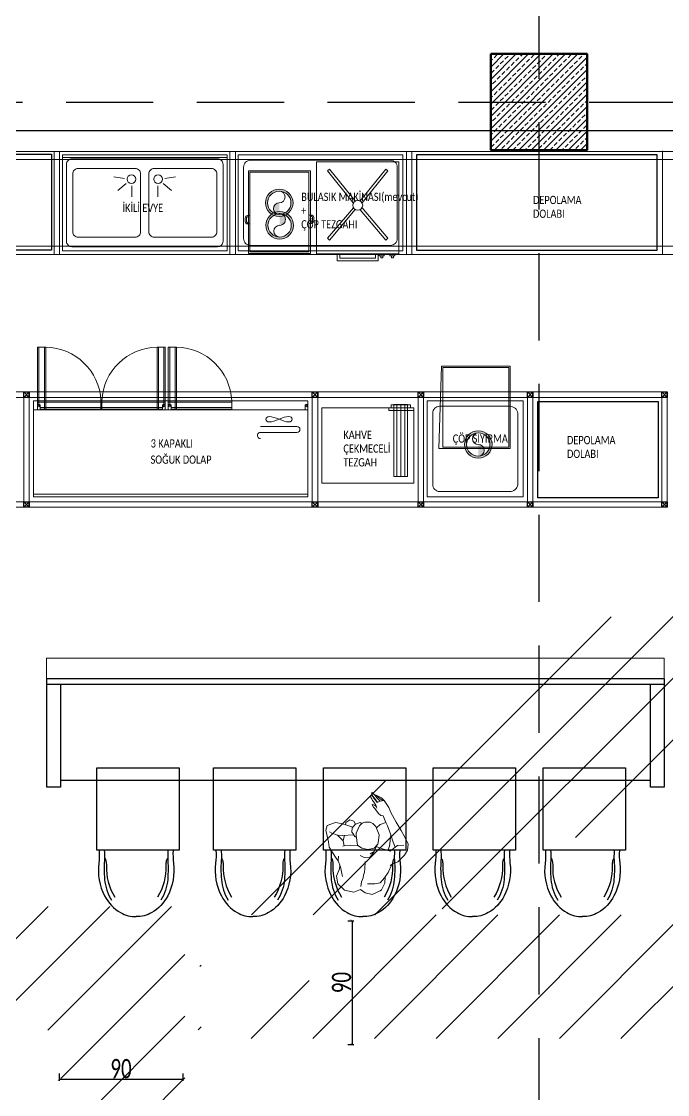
# Model space of a CAD drawing. Header units: millimetres. Extents: x -24 to 530668, y -246875 to -2983.
# Drawn here: x 260178 to 260649, y -122613 to -121832 of the extents above; entities that cross this region are included whole.
import ezdxf

# ---------------------------------------------------------------- set-up
doc = ezdxf.new("R2010")
doc.units = ezdxf.units.MM
doc.header["$PDMODE"] = 2
doc.linetypes.add('DASHED2', pattern=[9.525, 6.35, -3.175])
doc.layers.get('0').update_dxf_attribs({"lineweight": 20})
for name, color, linetype in [('0-HSL-HTC', 253, 'Continuous'), ('a_grid_label_1_1', 9, 'Continuous'), ('a_outline_02', 1, 'Continuous'), ('a_structure_steel structure_elevation2', 9, 'Continuous'), ('Kıtc-014 Elk Tes İşaretler', 1, 'Continuous'), ('yazı', 11, 'Continuous')]:
    doc.layers.add(name, color=color, linetype=linetype)
for name, color, linetype, lineweight in [('A-RCON-1', 8, 'Continuous', 5), ('ahşap kesit', 30, 'Continuous', 30), ('alçıpan', 12, 'Continuous', 20), ('demir-1', 103, 'Continuous', 20), ('KP', 167, 'Continuous', 30), ('makineekipman', 156, 'Continuous', 20), ('mutfak ekipmanları', 167, 'Continuous', 25), ('t_mob kesit', 32, 'Continuous', 25), ('tefrişoturum', 59, 'Continuous', 25), ('tezgahekipman', 146, 'Continuous', 20), ('X_S_COL_01$0$SC_COLS_SITU_E_SECT', 4, 'Continuous', 50), ('ölçü', 251, 'Continuous', 5)]:
    doc.layers.add(name, color=color, linetype=linetype, lineweight=lineweight)
doc.styles.add('text2', font='calibri.ttf', dxfattribs={"width": 0.8})
doc.styles.add('Ölçü50', font='calibri.ttf', dxfattribs={"width": 0.7})
doc.dimstyles.new('olcu10', dxfattribs={"dimtxt": 14, "dimasz": 2, "dimexe": 1.25, "dimexo": 0.625, "dimgap": 0.5, "dimtad": 1, "dimdec": 1, "dimrnd": 0.5, "dimzin": 9, "dimtxsty": 'Ölçü50', "dimblk": 'ARCHTICK', "dimcen": 2, "dimclrd": 256, "dimclre": 256, "dimclrt": 6, "dimazin": 2, "dimtfac": 1, "dimtdec": 1, "dimtix": 1, "dimtmove": 0, "dimatfit": 3, "dimldrblk": 'ARCHTICK', "dimfxl": 1, "dimlwd": -1, "dimarcsym": 0})

# ---------------------------------------------------------------- blocks, each defined once
blk = doc.blocks.new('fdg')
at = {"layer": 'KP'}
blk.add_lwpolyline([(249315.5, -96506), (249319.5, -96506), (249319.5, -96510), (249315.5, -96510), (249315.5, -96506), (249319.5, -96510), (249319.5, -96506), (249315.5, -96510)], dxfattribs=at)
blk = doc.blocks.new('çöpsıyırma')
at = {"layer": 'makineekipman', "extrusion": (1.73341e-08, 6.73534e-11, 1)}
h = blk.add_hatch(color=256, dxfattribs=at)
edge = h.paths.add_edge_path(flags=17)
edge.add_arc((31.79, -38.2), 8.5, 0, 360)
edge = h.paths.add_edge_path()
edge.add_arc((31.79, -38.2), 10, 0, 360)
edge = h.paths.add_edge_path(flags=16)
edge.add_arc((31.79, -33.95), 4.25, 90, 270)
blk.add_lwpolyline([(69, 0), (-1, 0), (-1, -70), (69, -70)], close=True, dxfattribs=at)
blk.add_lwpolyline([(60, -4), (9, -4, 0.375011), (3, -9), (3, -61, 0.375011), (9, -66), (60, -66, 0.414214), (65, -61), (65, -9, 0.414214)], format="xyb", close=True, dxfattribs=at)
at = {"layer": 'makineekipman', "extrusion": (1.73341e-08, 6.73534e-11, 1), "elevation": 0}
for points in [[(60.55, -35.2), (58.55, -95.2), (8.55, -95.2), (8.55, -35.2)], [(57.55, -36.2), (57.55, -94.2), (9.55, -94.2), (9.55, -36.2)]]:
    blk.add_lwpolyline(points, close=True, dxfattribs=at)
at = {"layer": 'makineekipman', "extrusion": (1.73341e-08, 6.73534e-11, 1)}
for radius in [10, 8.5]:
    blk.add_circle((31.79, -38.2), radius, dxfattribs=at)
for centre, start, end in [((31.79, -33.95), 90, 270), ((31.79, -42.45), 270, 90)]:
    blk.add_arc(centre, 4.25, start, end, dxfattribs=at)
blk = doc.blocks.new('qqq')
at = {"layer": 'makineekipman'}
for p, q in [((242467.18, -92708.61, 0), (242485.25, -92708.61, 0)), ((242472.82, -92704.32, 0), (242472.82, -92756.62, 0)), ((242475.81, -92704.32, 0), (242475.77, -92756.62, 0)), ((242478.83, -92704.32, 0), (242478.83, -92756.62, 0))]:
    blk.add_line(p, q, dxfattribs=at)
at = {"layer": 'makineekipman', "extrusion": (6.3311e-09, 1.52846e-08, 1), "elevation": 0}
blk.add_lwpolyline([(242418.25, -92761.59), (242485.25, -92761.59), (242485.25, -92706.62), (242418.25, -92706.62)], dxfattribs=at)
at = {"layer": 'makineekipman', "elevation": 0}
for points in [[(242418.25, -92761.59), (242418.25, -92706.62)], [(242485.25, -92761.59), (242485.25, -92752.08)]]:
    blk.add_lwpolyline(points, dxfattribs=at)
at = {"layer": 'makineekipman', "extrusion": (6.3311e-09, 1.52846e-08, 1), "elevation": 0, "flags": 128}
blk.add_lwpolyline([(242485.25, -92706.62), (242467.18, -92706.62), (242467.18, -92708.61), (242467.18, -92706.62), (242485.25, -92706.62), (242485.25, -92708.61)], close=True, dxfattribs=at)
at = {"layer": 'makineekipman', "extrusion": (-1.12909e-08, 1.39832e-08, 1), "elevation": 0}
for points in [[(242468.81, -92704.6), (242482.8, -92704.6), (242482.8, -92706.62), (242468.81, -92706.62)], [(242470.81, -92704.32), (242480.73, -92704.32), (242480.73, -92756.62), (242470.81, -92756.62)]]:
    blk.add_lwpolyline(points, close=True, dxfattribs=at)
blk = doc.blocks.new('LAVABO E')
at = {"layer": 'makineekipman', "extrusion": (-1.73341e-08, -6.73534e-11, 1)}
for p, q in [((260389.99, -105810.93, 0), (260382.18, -105809.82, 0)), ((260419.3, -105810.93, 0), (260427.12, -105809.82, 0)), ((260391.22, -105814.74, 0), (260385.12, -105819.75, 0)), ((260395.13, -105816.4, 0), (260395.13, -105824.29, 0)), ((260414.17, -105816.4, 0), (260414.17, -105824.29, 0)), ((260418.07, -105814.74, 0), (260424.17, -105819.75, 0))]:
    blk.add_line(p, q, dxfattribs=at)
at = {"layer": 'makineekipman', "extrusion": (-1.73341e-08, -6.73534e-11, 1), "elevation": 0}
for points in [[(260464.65, -105863.69), (260344.65, -105863.69), (260344.65, -105793.69), (260464.65, -105793.69)], [(260464.65, -105795.69), (260344.65, -105795.69), (260344.65, -105793.69), (260464.65, -105793.69)]]:
    blk.add_lwpolyline(points, close=True, dxfattribs=at)
for points in [[(260457.65, -105860.69), (260351.65, -105860.69, -0.414214), (260347.65, -105856.69), (260347.65, -105800.69, -0.414214), (260351.65, -105796.69), (260457.65, -105796.69, -0.414214), (260461.65, -105800.69), (260461.65, -105856.69, -0.414214)], [(260397.65, -105853.69), (260356.15, -105853.69, -0.414214), (260352.15, -105849.69), (260352.15, -105807.69, -0.414214), (260356.15, -105803.69), (260397.65, -105803.69, -0.414214), (260401.65, -105807.69), (260401.65, -105849.69, -0.414214)], [(260411.65, -105853.69), (260453.15, -105853.69, 0.414214), (260457.15, -105849.69), (260457.15, -105807.69, 0.414214), (260453.15, -105803.69), (260411.65, -105803.69, 0.414214), (260407.65, -105807.69), (260407.65, -105849.69, 0.414214)]]:
    blk.add_lwpolyline(points, format="xyb", close=True, dxfattribs=at)
at = {"layer": 'makineekipman', "extrusion": (-1.73341e-08, -6.73534e-11, 1)}
for centre in [(260394.93, -105811.44, 0), (260414.36, -105811.44, 0)]:
    blk.add_circle(centre, 3.19, dxfattribs=at)
blk = doc.blocks.new('A$C31687324-flat-1-flat-1')
at = {"extrusion": (-1.52846e-08, 6.3311e-09, 1), "elevation": 0}
for points in [[(60, -12.16), (0, -12.16), (0, 32.84), (60, 32.84)], [(59, -11.16), (1, -11.16), (1, 31.84), (59, 31.84)]]:
    blk.add_lwpolyline(points, close=True, dxfattribs=at)
for points in [[(21.84, 32.04), (21.84, 33.56, -0.414214), (23.59, 35.31), (26.11, 35.31, -0.414214), (27.86, 33.56), (27.86, 32.04)], [(21.48, -11.37), (21.48, -12.89, 0.414214), (23.23, -14.64), (25.75, -14.64, 0.414214), (27.5, -12.89), (27.5, -11.37)]]:
    blk.add_lwpolyline(points, format="xyb", dxfattribs=at)
for points in [[(22.71, 32.84), (22.71, 33.56, -0.414214), (23.59, 34.44), (26.11, 34.44, -0.414214), (26.99, 33.56), (26.99, 32.84)], [(22.35, -12.16), (22.35, -12.89, 0.414214), (23.23, -13.76), (25.75, -13.76, 0.414214), (26.63, -12.89), (26.63, -12.16)]]:
    blk.add_lwpolyline(points, format="xyb", close=True, dxfattribs=at)
blk = doc.blocks.new('mk')
at = {"layer": 'makineekipman', "extrusion": (1.73341e-08, -6.73534e-11, 1)}
h = blk.add_hatch(color=256, dxfattribs=at)
edge = h.paths.add_edge_path(flags=17)
edge.add_arc((260907.65, -105821.39), 8.5, 0, 360)
edge = h.paths.add_edge_path()
edge.add_arc((260907.65, -105821.39), 10, 0, 360)
edge = h.paths.add_edge_path(flags=16)
edge.add_arc((260907.65, -105825.64), 4.25, 90, 270)
at = {"layer": 'makineekipman'}
h = blk.add_hatch(color=256, dxfattribs=at)
edge = h.paths.add_edge_path(flags=16)
edge.add_ellipse((260907.93, -105837.77), major_axis=(6.01, 6.01), ratio=1, start_angle=0, end_angle=360, ccw=False)
edge = h.paths.add_edge_path()
edge.add_ellipse((260907.93, -105837.77), major_axis=(-7.07, 7.07), ratio=1, start_angle=0, end_angle=360, ccw=False)
edge = h.paths.add_edge_path(flags=16)
edge.add_ellipse((260907.93, -105833.52), major_axis=(-3.01, 3.01), ratio=1, start_angle=135, end_angle=315, ccw=False)
at = {"layer": 'makineekipman', "extrusion": (1.73341e-08, -6.73534e-11, 1)}
blk.add_line((260988.15, -105858.6, 0), (260984.16, -105858.6, 0), dxfattribs=at)
at = {"layer": 'makineekipman', "extrusion": (1.73341e-08, -6.73534e-11, 1), "elevation": 0}
for points in [[(260997.65, -105856.39), (260877.65, -105856.39), (260877.65, -105786.39), (260997.65, -105786.39)], [(260994.8, -105791.6), (260994.8, -105858.6), (260934.8, -105858.6), (260934.8, -105791.6)], [(260949.8, -105863.6), (260979.8, -105863.6), (260979.8, -105858.6), (260949.8, -105858.6)], [(260951.8, -105861.6), (260977.8, -105861.6), (260977.8, -105858.6), (260951.8, -105858.6)], [(260984.16, -105858.6), (260980.51, -105858.6), (260980.51, -105860.05), (260984.16, -105860.05)], [(260983.19, -105860.05), (260981.73, -105860.05), (260981.73, -105861.51), (260983.19, -105861.51)], [(260991.8, -105858.6), (260988.15, -105858.6), (260988.15, -105860.05), (260991.8, -105860.05)], [(260990.83, -105860.05), (260989.37, -105860.05), (260989.37, -105861.51), (260990.83, -105861.51)]]:
    blk.add_lwpolyline(points, close=True, dxfattribs=at)
blk.add_lwpolyline([(260988.65, -105852.39), (260886.65, -105852.39, -0.414214), (260881.65, -105847.39), (260881.65, -105795.39, -0.414214), (260886.65, -105790.39), (260988.65, -105790.39, -0.414214), (260993.65, -105795.39), (260993.65, -105847.39, -0.414214)], format="xyb", close=True, dxfattribs=at)
for points in [[(260944.29, -105796.76), (260942.88, -105798.17)], [(260961.52, -105821.32), (260942.88, -105798.17)], [(260962.94, -105819.91), (260944.29, -105796.76)], [(260985.3, -105796.76), (260966.55, -105820.01)], [(260986.72, -105798.17), (260967.97, -105821.42)], [(260986.72, -105798.17), (260985.3, -105796.76)], [(260961.62, -105824.94), (260942.88, -105847.19)], [(260963.04, -105826.35), (260944.29, -105848.6)], [(260966.65, -105826.45), (260985.3, -105848.6)], [(260968.07, -105825.04), (260986.72, -105847.19)], [(260944.29, -105848.6), (260942.88, -105847.19)], [(260985.3, -105848.6), (260986.72, -105847.19)]]:
    blk.add_lwpolyline(points, dxfattribs=at)
at = {"layer": 'makineekipman', "extrusion": (1.73341e-08, -6.73534e-11, 1)}
for centre, radius in [((260907.65, -105821.39, 0), 10), ((260907.65, -105821.39, 0), 8.5), ((260964.8, -105823.18, 0), 3.63)]:
    blk.add_circle(centre, radius, dxfattribs=at)
for centre, start, end in [((260907.65, -105817.14, 0), 270, 90), ((260907.65, -105825.64, 0), 90, 270)]:
    blk.add_arc(centre, 4.25, start, end, dxfattribs=at)
at = {"layer": 'makineekipman', "extrusion": (0, 0, -1)}
for centre, major_axis, start_param, end_param in [((260907.93, -105837.77, 0), (-7.07, 7.07), 1.963495, 8.24668), ((260907.93, -105837.77, 0), (6.01, 6.01), 0.392699, 6.675884), ((260907.93, -105833.52, 0), (-3.01, 3.01), 0.785398, 3.926991), ((260907.93, -105842.02, 0), (-3.01, 3.01), 3.926991, 7.068583)]:
    blk.add_ellipse(centre, major_axis=major_axis, ratio=1, start_param=start_param, end_param=end_param, dxfattribs=at)
at = {"layer": 'makineekipman', "extrusion": (0, 0, -1), "zscale": -1, "rotation": 90}
blk.add_blockref('A$C31687324-flat-1-flat-1', (-260897.45, -105858.18, 0), dxfattribs=at)
blk = doc.blocks.new('dada')
for p, q in [((219973.43, -31806.86), (219967.82, -31810.1)), ((219980.49, -31806.97), (219973.43, -31806.86)), ((219984.71, -31810.01), (219980.49, -31806.97)), ((219967.82, -31810.1), (219965.63, -31815.29)), ((219965.63, -31815.29), (219966.32, -31821.02)), ((219984.28, -31815.56), (219984.55, -31812.14)), ((219988.56, -31808.22), (219984.71, -31810.01)), ((219993.91, -31808.37), (219988.56, -31808.22)), ((219993.96, -31816.3), (219988.77, -31815.1)), ((219998.88, -31812.26), (219993.91, -31808.37)), ((219999.67, -31813.16), (219998.88, -31812.26)), ((220000.91, -31818.54), (219999.67, -31813.16)), ((219964.1, -31826.49), (219966.74, -31822.57)), ((219966.32, -31821.02), (219966.1, -31823.52)), ((219966.74, -31822.57), (219967.93, -31820.3)), ((219967.93, -31820.3), (219969.4, -31817.13)), ((219969.4, -31817.13), (219969.8, -31816.05)), ((219984.57, -31817.26), (219984.28, -31815.56)), ((219984.36, -31825.28), (219984.72, -31822.78)), ((219984.6, -31818.7), (219984.57, -31817.26)), ((219984.6, -31820.52), (219984.6, -31818.7)), ((219984.72, -31822.78), (219984.6, -31820.52)), ((219997.59, -31817.95), (219993.96, -31816.3)), ((219999.73, -31822.23), (219997.59, -31817.95)), ((220001.59, -31826.62), (219999.73, -31822.23)), ((220000.18, -31823.15), (220000.91, -31818.54)), ((219961.55, -31828.75), (219955.53, -31834.58)), ((219964.1, -31826.49), (219961.55, -31828.75)), ((219963.56, -31829.8), (219964.1, -31826.49)), ((219983.43, -31830.57), (219984.36, -31825.28)), ((220002.81, -31832.98), (220001.59, -31826.62)), ((219954.16, -31838.39), (219950.29, -31846.24)), ((219955.53, -31834.58), (219954.16, -31838.39)), ((219965.95, -31838.14), (219964.26, -31841.56)), ((219965.95, -31838.14), (219964.98, -31837.71)), ((219970.28, -31839.47), (219965.95, -31838.14)), ((219981.99, -31833.12), (219978.94, -31834.02)), ((219985.92, -31833.89), (219981.99, -31833.12)), ((219988.07, -31839.19), (219985.66, -31836.85)), ((219988.02, -31838.63), (219985.92, -31833.89)), ((219988.07, -31839.19), (219988.02, -31838.63)), ((220002.93, -31833.11), (220001.86, -31831.93)), ((220006.66, -31835.82), (220002.93, -31833.11)), ((220008.27, -31838.35), (220006.66, -31835.82)), ((220010.11, -31841.56), (220008.27, -31838.35)), ((219950.29, -31846.24), (219950.45, -31849.81)), ((219954.91, -31845.07), (219953.11, -31845.59)), ((219959.4, -31844.48), (219954.91, -31845.07)), ((219964.26, -31841.56), (219959.4, -31844.48)), ((219962.84, -31845.25), (219959.4, -31844.48)), ((219970.62, -31847.5), (219962.84, -31845.25)), ((219964.25, -31845.64), (219964.26, -31841.56)), ((219975.28, -31840.42), (219970.28, -31839.47)), ((219972.17, -31846.32), (219970.97, -31847.21)), ((219972.17, -31846.32), (219972.92, -31846.53)), ((219975.15, -31840.74), (219972.56, -31847.46)), ((219978.82, -31839.44), (219975.15, -31840.74)), ((219983.21, -31839.4), (219978.82, -31839.44)), ((219987.64, -31841.51), (219983.21, -31839.4)), ((219989.39, -31844.89), (219987.64, -31841.51)), ((219988.47, -31841.63), (219988.07, -31839.19)), ((219989.1, -31844.08), (219988.47, -31841.63)), ((219993.46, -31842.32), (219988.64, -31842.96)), ((219989.4, -31845.86), (219989.1, -31844.08)), ((219989.4, -31847.79), (219989.39, -31844.89)), ((219999.27, -31842.1), (219993.46, -31842.32)), ((219997.01, -31853.72), (219997.93, -31845.57)), ((219997.93, -31845.57), (219997.61, -31842.23)), ((219999.27, -31842.1), (220002.34, -31845.71)), ((219999.97, -31848.98), (220002.34, -31845.71)), ((220002.34, -31845.71), (220003.54, -31847.27)), ((220011.49, -31845.77), (220010.11, -31841.56)), ((220010.84, -31850.1), (220011.49, -31845.77)), ((219950.45, -31849.81), (219955.8, -31853.26)), ((219955.8, -31853.26), (219959.9, -31853.53)), ((219959.9, -31853.53), (219963.48, -31853.17)), ((219963.15, -31854.85), (219963.36, -31853.18)), ((219963.48, -31853.17), (219967.29, -31852.84)), ((219967.29, -31852.84), (219968.82, -31852.87)), ((219969.08, -31849.16), (219968.58, -31852.23)), ((219968.58, -31852.23), (219970.19, -31855.43)), ((219968.58, -31852.23), (219968.58, -31852.23)), ((219970.59, -31848.03), (219969.08, -31849.16)), ((219970.97, -31847.21), (219970.59, -31848.03)), ((219972.56, -31847.46), (219972.17, -31849.01)), ((219972.17, -31849.01), (219973.41, -31854.95)), ((219985.09, -31857.09), (219988.91, -31851.81)), ((219988.91, -31851.81), (219989.4, -31847.79)), ((219993.17, -31859.66), (219997.01, -31853.72)), ((219997.01, -31853.72), (219999.97, -31848.98)), ((220003.54, -31847.27), (220008.04, -31848.65)), ((220007.38, -31854.47), (220010.84, -31850.1)), ((220010.84, -31850.1), (220010.84, -31850.1)), ((219965.64, -31857.49), (219963.15, -31854.85)), ((219968.51, -31857.12), (219965.64, -31857.49)), ((219970.32, -31855.52), (219968.51, -31857.12)), ((219970.19, -31855.43), (219971.96, -31856.56)), ((219971.96, -31856.56), (219973.39, -31857.25)), ((219973.39, -31857.25), (219974.3, -31857.1)), ((219973.41, -31854.95), (219974.93, -31857.36)), ((219974.3, -31857.1), (219974, -31855.88)), ((219974.93, -31857.36), (219976.56, -31858.48)), ((219976.56, -31858.48), (219980.28, -31859.2)), ((219980.28, -31859.2), (219982.44, -31858.76)), ((219982.44, -31858.76), (219985.09, -31857.09)), ((219985.8, -31856.21), (219987.9, -31859.37)), ((219987.9, -31859.37), (219991.64, -31861.58)), ((219988.57, -31865.91), (219991.64, -31861.58)), ((219991.64, -31861.58), (219993.17, -31859.66)), ((219998.72, -31863.72), (220003.67, -31858.47)), ((220003.67, -31858.47), (220007.38, -31854.47)), ((219981.05, -31869.82), (219980.08, -31870.45)), ((219983.16, -31868.07), (219981.05, -31869.82)), ((219984.86, -31866.77), (219983.16, -31868.07)), ((219986.8, -31865.87), (219984.86, -31866.77)), ((219988.57, -31865.91), (219986.8, -31865.87)), ((219993.34, -31869.51), (219991.22, -31872.75)), ((219993.34, -31869.51), (219998.72, -31863.72)), ((219976.27, -31878.1), (219976.66, -31876.87)), ((219976.66, -31876.87), (219977.52, -31876.06)), ((219977.86, -31877.77), (219976.79, -31878.46)), ((219977.52, -31876.06), (219978.45, -31875.03)), ((219978.67, -31877.01), (219977.86, -31877.77)), ((219978.12, -31877.92), (219979.05, -31877.16)), ((219978.45, -31875.03), (219979.15, -31874.38)), ((219980.13, -31875.83), (219978.67, -31877.01)), ((219980.08, -31870.45), (219978.82, -31871.79)), ((219978.82, -31871.79), (219978.86, -31872.05)), ((219978.86, -31872.05), (219979.15, -31872.17)), ((219979.05, -31877.16), (219980.26, -31876.22)), ((219979.15, -31872.17), (219981.22, -31871.84)), ((219979.15, -31874.38), (219980.27, -31873.42)), ((219981.04, -31877.69), (219979.16, -31879.29)), ((219982.07, -31874.36), (219980.13, -31875.83)), ((219980.26, -31876.22), (219981.28, -31875.32)), ((219980.27, -31873.42), (219981.5, -31872.16)), ((219982.21, -31876.84), (219981.04, -31877.69)), ((219981.22, -31871.84), (219982.18, -31871.28)), ((219983.47, -31877.43), (219981.25, -31878.56)), ((219981.28, -31875.32), (219982.23, -31874.56)), ((219981.5, -31872.16), (219982.18, -31871.28)), ((219982.23, -31874.56), (219982.07, -31874.36)), ((219982.18, -31871.28), (219982.73, -31870.18)), ((219982.21, -31876.84), (219983.86, -31875.88)), ((219982.23, -31874.56), (219983.86, -31875.88)), ((219985.17, -31876.82), (219983.47, -31877.43)), ((219983.86, -31875.88), (219986.68, -31877.05)), ((219986.68, -31877.05), (219984.29, -31878.28)), ((219985.98, -31876.82), (219985.17, -31876.82)), ((219987.88, -31875.86), (219986.68, -31877.05)), ((219991.22, -31872.75), (219987.88, -31875.86)), ((219976.41, -31878.38), (219976.27, -31878.1)), ((219976.79, -31878.46), (219976.41, -31878.38)), ((219976.48, -31879.78), (219978.12, -31877.92)), ((219976.62, -31880.37), (219976.48, -31879.78)), ((219976.88, -31880.62), (219976.62, -31880.37)), ((219979.16, -31879.29), (219976.88, -31880.62)), ((219981.25, -31878.56), (219979.16, -31879.29)), ((219979.44, -31879.52), (219979.16, -31879.29)), ((219981.03, -31879.23), (219979.44, -31879.52)), ((219984.29, -31878.28), (219981.03, -31879.23))]:
    blk.add_line(p, q)
blk = doc.blocks.new('_ArchTick')
at = {"color": 0, "linetype": 'ByBlock', "const_width": 0.15}
blk.add_lwpolyline([(-0.5, -0.5), (0.5, 0.5)], dxfattribs=at)
blk = doc.blocks.new('*D696')
at = {"layer": 'DEFPOINTS', "color": 0, "transparency": 16777216}
for p in [(260206.02, -122597.12), (260296.02, -122597.12), (260296.02, -122601.97)]:
    blk.add_point(p, dxfattribs=at)
at = {"layer": 'Kıtc-014 Elk Tes İşaretler', "lineweight": -2, "transparency": 16777216}
for p, q in [((260206.02, -122597.75), (260206.02, -122603.22)), ((260296.02, -122597.75), (260296.02, -122603.22))]:
    blk.add_line(p, q, dxfattribs=at)
at = {"layer": 'Kıtc-014 Elk Tes İşaretler', "transparency": 16777216}
blk.add_line((260206.02, -122601.97), (260296.02, -122601.97), dxfattribs=at)
at = {"layer": 'Kıtc-014 Elk Tes İşaretler', "transparency": 16777216, "xscale": 2, "yscale": 2, "zscale": 2, "rotation": 180}
blk.add_blockref('_ArchTick', (260206.02, -122601.97), dxfattribs=at)
at = {"layer": 'Kıtc-014 Elk Tes İşaretler', "transparency": 16777216, "xscale": 2, "yscale": 2, "zscale": 2}
blk.add_blockref('_ArchTick', (260296.02, -122601.97), dxfattribs=at)
at = {"layer": 'Kıtc-014 Elk Tes İşaretler', "color": 6, "transparency": 16777216, "insert": (260251.02, -122594.3), "char_height": 14, "attachment_point": 5, "style": 'Ölçü50'}
blk.add_mtext('90', dxfattribs=at)
blk = doc.blocks.new('*D776')
at = {"layer": 'DEFPOINTS', "color": 0, "transparency": 16777216}
for p in [(260415.55, -122486.61), (260415.55, -122576.61), (260419.35, -122576.61)]:
    blk.add_point(p, dxfattribs=at)
at = {"layer": 'Kıtc-014 Elk Tes İşaretler', "lineweight": -2, "transparency": 16777216}
for p, q in [((260416.17, -122486.61), (260420.6, -122486.61)), ((260416.17, -122576.61), (260420.6, -122576.61))]:
    blk.add_line(p, q, dxfattribs=at)
at = {"layer": 'Kıtc-014 Elk Tes İşaretler', "transparency": 16777216}
blk.add_line((260419.35, -122486.61), (260419.35, -122576.61), dxfattribs=at)
at = {"layer": 'Kıtc-014 Elk Tes İşaretler', "transparency": 16777216, "xscale": 2, "yscale": 2, "zscale": 2}
for p, rotation in [((260419.35, -122486.61), 90), ((260419.35, -122576.61), 270)]:
    blk.add_blockref('_ArchTick', p, dxfattribs=dict(at, rotation=rotation))
at = {"layer": 'Kıtc-014 Elk Tes İşaretler', "color": 6, "transparency": 16777216, "insert": (260411.68, -122531.61), "char_height": 14, "attachment_point": 5, "rotation": 90, "style": 'Ölçü50'}
blk.add_mtext('90', dxfattribs=at)

msp = doc.modelspace()

# ---------------------------------------------------------------- hatches: boundary and pattern name
at = {"layer": '0-HSL-HTC'}
h = msp.add_hatch(dxfattribs=at)
h.set_pattern_fill('ANSI33', color=12, angle=90, style=0)
h.set_pattern_definition([(135, (232235.527, -137040.48), (-4.490128, -4.490128), []), (135, (232235.527, -137035.9897), (-4.490128, -4.490128), [3.175, -1.5875])])
edge = h.paths.add_edge_path()
edge.add_arc((260555.284, -122710.479), 30, 0, 360)
edge = h.paths.add_edge_path()
edge.add_arc((259730.527, -122710.479), 30, 0, 360)
h.paths.add_polyline_path([(259283.027, -121855.48), (259353.027, -121855.48), (259353.027, -121925.48), (259283.027, -121925.48)])
h = msp.add_hatch(dxfattribs=at)
h.set_pattern_fill('ANSI33', color=12, angle=90, style=0)
h.set_pattern_definition([(225, (242844.069, -95259.78), (4.490128, -4.490128), []), (225, (242839.5787, -95259.78), (4.490128, -4.490128), [3.175, -1.5875])])
h.paths.add_polyline_path([(260590.527, -121925.48), (260590.527, -121855.48), (260520.527, -121855.48), (260520.527, -121925.48)])
at = {"layer": 'a_structure_steel structure_elevation2', "true_color": 0xed1f24}
h = msp.add_hatch(dxfattribs=at)
h.set_pattern_fill('ANSI31', color=240, scale=10)
edge = h.paths.add_edge_path()
edge.add_line((260697.89, -122044.444), (261292.627, -122044.444))
edge.add_line((260787.89, -122134.444), (261292.627, -122134.444))
edge.add_line((261292.627, -122134.444), (261292.627, -122044.444))
edge.add_line((260697.89, -122044.444), (260697.89, -122482.302))
edge.add_line((260697.89, -122482.302), (260309.349, -122482.302))
edge.add_line((260787.89, -122134.444), (260787.89, -122572.302))
edge.add_line((260787.89, -122572.302), (260307.014, -122572.302))
edge.add_line((260309.349, -122482.302), (260309.349, -122572.302))
h = msp.add_hatch(dxfattribs=at)
h.set_pattern_fill('ANSI31', color=240, scale=10)
h.set_pattern_definition([(45, (0, 199.188), (-22.4506403, 22.4506403), [])])
h.paths.add_polyline_path([(260405.715, -123808.098), (260094.297, -123808.098), (260094.297, -124274.626), (260004.964, -124274.626), (260004.964, -123718.098), (260315.715, -123718.098), (260315.715, -123258.355), (259859.017, -123258.355), (259859.017, -123497.674), (259769.017, -123497.674), (259769.017, -123168.355), (260207.526, -123168.355), (260207.526, -122566.151), (259130.087, -122566.151), (259130.087, -122476.151), (260297.526, -122476.151), (260297.526, -123168.355), (260960.932, -123168.355), (260960.932, -123505.455), (260870.932, -123505.455), (260870.932, -123258.355), (260405.715, -123258.355), (260405.715, -123718.098), (260888.661, -123718.098), (260888.661, -123829.27), (260706.336, -123829.27), (260706.336, -124274.626), (260616.336, -124274.626), (260616.336, -123808.098)])

# ---------------------------------------------------------------- linework, layer by layer
at = {"layer": 'a_grid_label_1_1', "linetype": 'DASHED2', "ltscale": 10}
for p, q in [((260555.527, -124540.48, -17966.192), (260555.527, -121278.216, -17966.192)), ((258877.517, -121890.48, -17966.192), (262145.31, -121890.48, -17966.192))]:
    msp.add_line(p, q, dxfattribs=at)
at = {"layer": 'a_outline_02'}
msp.add_line((261363.027, -121911.415), (259353.027, -121911.415), dxfattribs=at)
at = {"layer": 'alçıpan'}
for p, q in [((259283.027, -121911.415), (261363.027, -121911.415)), ((259283.027, -121926.415), (261353.027, -121926.415))]:
    msp.add_line(p, q, dxfattribs=at)
at = {"layer": 'demir-1'}
for p, q in [((260648.903, -122101.521), (259583.027, -122101.521)), ((260648.903, -122105.521), (259583.027, -122105.521))]:
    msp.add_line(p, q, dxfattribs=at)
for points in [[(259583.027, -122185.521), (259583.027, -121926.415), (259568.027, -121926.415), (259568.027, -122185.521), (260648.903, -122185.521)], [(259583.027, -121932.415), (260821.027, -121932.415)], [(260458.951, -121926.415), (260458.951, -122001.415)], [(260462.951, -121926.415), (260462.951, -122001.415)], [(260645.403, -122001.051), (260645.403, -121926.051)], [(259583.027, -121995.415), (260821.027, -121995.415)], [(260821.027, -122001.415), (259583.027, -122001.415)], [(260180.23, -122101.521), (260180.23, -122185.521)], [(260184.23, -122101.521), (260184.23, -122185.521)], [(260390.279, -122101.521), (260390.279, -122185.521)], [(260394.279, -122101.521), (260394.279, -122185.521)], [(260467.484, -122101.521), (260467.484, -122185.521)], [(260471.484, -122101.521), (260471.484, -122185.521)], [(260547.104, -122101.521), (260547.104, -122185.521)], [(260551.104, -122101.521), (260551.104, -122185.521)], [(260644.903, -122101.521), (260644.903, -122185.521)], [(260648.903, -122101.521), (260648.903, -122185.521)], [(259587.027, -122181.521), (260648.903, -122181.521)], [(260196.81, -122310.411), (260646.706, -122310.411), (260646.706, -122295.411), (260196.81, -122295.411), (260196.81, -122310.411)]]:
    msp.add_lwpolyline(points, dxfattribs=at)
at = {"layer": 'demir-1', "elevation": 0}
for points in [[(260202.315, -121926.415), (260202.315, -122001.415)], [(260206.315, -121926.415), (260206.315, -122001.415)], [(260330.315, -121926.415), (260330.315, -122001.415)], [(260334.315, -121926.415), (260334.315, -122001.415)]]:
    msp.add_lwpolyline(points, dxfattribs=at)
at = {"layer": 'makineekipman', "extrusion": (-6.3311e-09, -1.52846e-08, 1)}
for p, q in [((260191.192, -122110.468, 0), (260191.192, -122068.968, 0)), ((260195.192, -122068.968, 0), (260195.192, -122114.468, 0)), ((260278.261, -122068.968, 0), (260278.261, -122114.468, 0)), ((260282.261, -122110.468, 0), (260282.261, -122068.968, 0)), ((260286.467, -122110.468, 0), (260286.467, -122068.968, 0)), ((260290.467, -122068.968, 0), (260290.467, -122114.468, 0)), ((260190.192, -122108.968, 0), (260236.392, -122108.968, 0)), ((260283.261, -122108.968, 0), (260237.061, -122108.968, 0)), ((260285.467, -122108.968, 0), (260331.667, -122108.968, 0)), ((260385.232, -122114.47, 0), (260187.236, -122114.468, 0)), ((260236.392, -122112.968, 0), (260192.192, -122112.968, 0)), ((260237.061, -122112.968, 0), (260281.261, -122112.968, 0)), ((260331.667, -122112.968, 0), (260287.467, -122112.968, 0)), ((260387.232, -122175.968, 0), (260187.23, -122175.968, 0))]:
    msp.add_line(p, q, dxfattribs=at)
at = {"layer": 'makineekipman', "extrusion": (-6.3311e-09, -1.52846e-08, 1), "elevation": 0}
for points in [[(260196.192, -122114.468), (260190.192, -122114.468), (260190.192, -122068.968), (260196.192, -122068.968), (260196.192, -122114.468)], [(260277.261, -122114.468), (260283.261, -122114.468), (260283.261, -122068.968), (260277.261, -122068.968), (260277.261, -122114.468)], [(260291.467, -122114.468), (260285.467, -122114.468), (260285.467, -122068.968), (260291.467, -122068.968), (260291.467, -122114.468)], [(260190.192, -122107.968), (260236.392, -122107.968), (260236.392, -122113.968), (260192.192, -122113.968)], [(260192.192, -122110.968), (260192.192, -122114.468)], [(260283.261, -122107.968), (260237.061, -122107.968), (260237.061, -122113.968), (260281.261, -122113.968)], [(260281.261, -122110.968), (260281.261, -122114.468)], [(260285.467, -122107.968), (260331.667, -122107.968), (260331.667, -122113.968), (260287.467, -122113.968)], [(260287.467, -122110.968), (260287.467, -122114.468)], [(260385.229, -122110.97), (260385.232, -122114.47), (260387.232, -122114.468), (260387.229, -122110.968)]]:
    msp.add_lwpolyline(points, dxfattribs=at)
msp.add_lwpolyline([(260187.232, -122107.968), (260387.232, -122107.968), (260387.232, -122177.968), (260187.232, -122177.968)], close=True, dxfattribs=at)
at = {"layer": 'makineekipman', "extrusion": (-6.3311e-09, -1.52846e-08, 1)}
msp.add_lwpolyline([(260373.094, -122119.404), (260371.638, -122119.577), (260369.936, -122120.031), (260368.071, -122120.674), (260366.124, -122121.41), (260364.177, -122122.146), (260362.312, -122122.789), (260360.61, -122123.243), (260359.154, -122123.416), (260358.01, -122123.245), (260357.192, -122122.792), (260356.702, -122122.151), (260356.538, -122121.416), (260356.701, -122120.681), (260357.191, -122120.039), (260358.007, -122119.585), (260359.151, -122119.413), (260360.608, -122119.584), (260362.31, -122120.036), (260364.176, -122120.676), (260366.124, -122121.41), (260368.072, -122122.144), (260369.938, -122122.784), (260371.64, -122123.236), (260373.097, -122123.407), (260374.241, -122123.234), (260375.057, -122122.78), (260375.547, -122122.139), (260375.71, -122121.404), (260375.546, -122120.669), (260375.056, -122120.028), (260374.238, -122119.575)], close=True, dxfattribs=at)
at = {"layer": 'makineekipman', "extrusion": (-6.3311e-09, -1.52846e-08, 1), "elevation": 0}
for points in [[(260352.536, -122126.727), (260379.208, -122126.709, -1), (260379.211, -122131.055)], [(260379.211, -122131.055), (260352.539, -122131.072, 1), (260352.542, -122135.418)]]:
    msp.add_lwpolyline(points, format="xyb", dxfattribs=at)
at = {"layer": 'makineekipman', "extrusion": (-6.3311e-09, -1.52846e-08, 1)}
for centre in [(260191.125, -122111.682, 0), (260282.328, -122111.682, 0), (260286.4, -122111.682, 0), (260386.297, -122111.683, 0)]:
    msp.add_circle(centre, 0.596, dxfattribs=at)
for centre, radius, start, end in [((260195.572, -122109.826, 0), 40.862, 2.60524, 89.130863), ((260277.881, -122109.826, 0), 40.862, 90.869137, 177.39476), ((260290.847, -122109.826, 0), 40.862, 2.60524, 89.130863), ((260191.192, -122111.718, 0), 1.25, 36.869898, 143.130102), ((260282.261, -122111.718, 0), 1.25, 36.869898, 143.130102), ((260286.467, -122111.718, 0), 1.25, 36.869898, 143.130102), ((260386.23, -122111.719, 0), 1.25, 36.906973, 143.167177)]:
    msp.add_arc(centre, radius, start, end, dxfattribs=at)
at = {"layer": 'mutfak ekipmanları', "elevation": 0}
for points in [[(260035.314, -121928.343), (260200.315, -121928.343), (260200.315, -121998.343), (260035.314, -121998.343)], [(260466.399, -121928.551), (260641.403, -121928.551), (260641.403, -121998.551), (260466.399, -121998.551)], [(260554.667, -122108.619), (260642.431, -122108.619), (260642.431, -122178.619), (260554.667, -122178.619)]]:
    msp.add_lwpolyline(points, close=True, dxfattribs=at)
at = {"layer": 't_mob kesit'}
for p, q in [((260646.796, -122310.411), (260196.89, -122310.411)), ((260196.89, -122314.411), (260646.796, -122314.411))]:
    msp.add_line(p, q, dxfattribs=at)
for points in [[(260206.89, -122314.411), (260206.89, -122389.411), (260196.89, -122389.411), (260196.89, -122310.411)], [(260646.796, -122310.411), (260646.796, -122389.411), (260636.796, -122389.411), (260636.796, -122314.411)], [(260636.796, -122384.411), (260206.89, -122384.411)]]:
    msp.add_lwpolyline(points, dxfattribs=at)
for points in [[(260233.398, -122375.137), (260293.398, -122375.137), (260293.398, -122435.137), (260233.398, -122435.137)], [(260318.464, -122375.137), (260378.464, -122375.137), (260378.464, -122435.137), (260318.464, -122435.137)], [(260398.479, -122375.137), (260458.479, -122375.137), (260458.479, -122435.137), (260398.479, -122435.137)], [(260478.495, -122375.137), (260538.495, -122375.137), (260538.495, -122435.137), (260478.495, -122435.137)], [(260558.51, -122375.137), (260618.51, -122375.137), (260618.51, -122435.137), (260558.51, -122435.137)]]:
    msp.add_lwpolyline(points, close=True, dxfattribs=at)
at = {"layer": 'tefrişoturum'}
for points in [[(260235.146, -122435.387, -0.0429775), (260234.81, -122444.657, 0.1507889), (260239.079, -122468.491, 0.1434346), (260250.688, -122480.669, 0.142303), (260262.045, -122483.469)], [(260238.849, -122435.387, -0.0294687), (260239.076, -122440.694, 0.0388747), (260239.076, -122456.547, 0.1212807), (260244.105, -122471.638)], [(260288.945, -122435.387, 0.0429775), (260289.28, -122444.657, -0.1507889), (260285.012, -122468.491, -0.1434346), (260273.402, -122480.669, -0.142303), (260262.045, -122483.469)], [(260285.241, -122435.387, 0.0294687), (260285.014, -122440.694, -0.0388747), (260285.014, -122456.547, -0.1212807), (260279.986, -122471.638)], [(260320.211, -122435.387, -0.0429775), (260319.876, -122444.657, 0.1507889), (260324.145, -122468.491, 0.1434346), (260335.754, -122480.669, 0.142303), (260347.111, -122483.469)], [(260323.915, -122435.387, -0.0294687), (260324.142, -122440.694, 0.0388747), (260324.142, -122456.547, 0.1212807), (260329.171, -122471.638)], [(260374.011, -122435.387, 0.0429775), (260374.346, -122444.657, -0.1507889), (260370.077, -122468.491, -0.1434346), (260358.468, -122480.669, -0.142303), (260347.111, -122483.469)], [(260370.307, -122435.387, 0.0294687), (260370.08, -122440.694, -0.0388747), (260370.08, -122456.547, -0.1212807), (260365.052, -122471.638)], [(260400.227, -122435.387, -0.0429775), (260399.891, -122444.657, 0.1507889), (260404.16, -122468.491, 0.1434346), (260415.769, -122480.669, 0.142303), (260427.126, -122483.469)], [(260403.93, -122435.387, -0.0294687), (260404.158, -122440.694, 0.0388747), (260404.158, -122456.547, 0.1212807), (260409.186, -122471.638)], [(260454.026, -122435.387, 0.0429775), (260454.362, -122444.657, -0.1507889), (260450.093, -122468.491, -0.1434346), (260438.483, -122480.669, -0.142303), (260427.126, -122483.469)], [(260450.323, -122435.387, 0.0294687), (260450.095, -122440.694, -0.0388747), (260450.095, -122456.547, -0.1212807), (260445.067, -122471.638)], [(260480.242, -122435.387, -0.0429775), (260479.907, -122444.657, 0.1507889), (260484.176, -122468.491, 0.1434346), (260495.785, -122480.669, 0.142303), (260507.142, -122483.469)], [(260483.946, -122435.387, -0.0294687), (260484.173, -122440.694, 0.0388747), (260484.173, -122456.547, 0.1212807), (260489.201, -122471.638)], [(260534.041, -122435.387, 0.0429775), (260534.377, -122444.657, -0.1507889), (260530.108, -122468.491, -0.1434346), (260518.499, -122480.669, -0.142303), (260507.142, -122483.469)], [(260530.338, -122435.387, 0.0294687), (260530.111, -122440.694, -0.0388747), (260530.111, -122456.547, -0.1212807), (260525.082, -122471.638)], [(260560.258, -122435.387, -0.0429775), (260559.922, -122444.657, 0.1507889), (260564.191, -122468.491, 0.1434346), (260575.8, -122480.669, 0.142303), (260587.157, -122483.469)], [(260563.961, -122435.387, -0.0294687), (260564.188, -122440.694, 0.0388747), (260564.188, -122456.547, 0.1212807), (260569.217, -122471.638)], [(260614.057, -122435.387, 0.0429775), (260614.392, -122444.657, -0.1507889), (260610.124, -122468.491, -0.1434346), (260598.514, -122480.669, -0.142303), (260587.157, -122483.469)], [(260610.353, -122435.387, 0.0294687), (260610.126, -122440.694, -0.0388747), (260610.126, -122456.547, -0.1212807), (260605.098, -122471.638)], [(260239.154, -122441.24, -0.173618), (260240.069, -122442.948, -0.0594003), (260240.36, -122446.438, 0.1495723), (260246.493, -122469.361, -1.7550285)], [(260284.936, -122441.24, 0.173618), (260284.021, -122442.948, 0.0594003), (260283.73, -122446.438, -0.1495723), (260277.598, -122469.361, 1.7550285)], [(260324.22, -122441.24, -0.173618), (260325.135, -122442.948, -0.0594003), (260325.426, -122446.438, 0.1495723), (260331.559, -122469.361, -1.7550285)], [(260370.002, -122441.24, 0.173618), (260369.087, -122442.948, 0.0594003), (260368.796, -122446.438, -0.1495723), (260362.664, -122469.361, 1.7550285)], [(260404.235, -122441.24, -0.173618), (260405.151, -122442.948, -0.0594003), (260405.441, -122446.438, 0.1495723), (260411.574, -122469.361, -1.7550285)], [(260450.017, -122441.24, 0.173618), (260449.102, -122442.948, 0.0594003), (260448.811, -122446.438, -0.1495723), (260442.679, -122469.361, 1.7550285)], [(260484.251, -122441.24, -0.173618), (260485.166, -122442.948, -0.0594003), (260485.457, -122446.438, 0.1495723), (260491.589, -122469.361, -1.7550285)], [(260530.033, -122441.24, 0.173618), (260529.118, -122442.948, 0.0594003), (260528.827, -122446.438, -0.1495723), (260522.694, -122469.361, 1.7550285)], [(260564.266, -122441.24, -0.173618), (260565.181, -122442.948, -0.0594003), (260565.472, -122446.438, 0.1495723), (260571.605, -122469.361, -1.7550285)], [(260610.048, -122441.24, 0.173618), (260609.133, -122442.948, 0.0594003), (260608.842, -122446.438, -0.1495723), (260602.71, -122469.361, 1.7550285)]]:
    msp.add_lwpolyline(points, format="xyb", dxfattribs=at)
at = {"layer": 'X_S_COL_01$0$SC_COLS_SITU_E_SECT', "ltscale": 0.5}
msp.add_lwpolyline([(260520.527, -121855.48), (260590.527, -121855.48), (260590.527, -121925.48), (260520.527, -121925.48)], close=True, dxfattribs=at)

# ---------------------------------------------------------------- block references
at = {"layer": 'A-RCON-1', "xscale": -1, "rotation": 166.7058778140276}
msp.add_blockref('dada', (39021.071, -102835.856), dxfattribs=at)
at = {"layer": 'ahşap kesit'}
for name, p in [('LAVABO E', (-136.332, -16135.152, 0)), ('mk', (-541.339, -16142.467, 0))]:
    msp.add_blockref(name, p, dxfattribs=at)
at = {"layer": 'makineekipman'}
for p in [(10864.732, -25595.521), (11074.781, -25595.521), (11151.985, -25595.521), (11231.606, -25595.521), (11329.404, -25595.521), (10864.732, -25675.521), (11074.781, -25675.521), (11151.985, -25675.521), (11231.606, -25675.521), (11329.404, -25675.521)]:
    msp.add_blockref('fdg', p, dxfattribs=at)
at = {"layer": 'tezgahekipman', "rotation": 180}
msp.add_blockref('çöpsıyırma', (260543.093, -122178.017, 0), dxfattribs=at)
at = {"layer": 'ölçü'}
msp.add_blockref('qqq', (17979.028, -29406.448, 0), dxfattribs=at)

# ---------------------------------------------------------------- texts
at = {"layer": 'yazı', "style": 'text2', "width": 0.8}
for s, p in [('3 KAPAKLI', (260272.647, -122142.023, 0)), ('SOĞUK DOLAP', (260272.562, -122153.832, 0))]:
    msp.add_text(s, height=6, dxfattribs=at).set_placement(p)
at = {"layer": 'yazı', "char_height": 6, "attachment_point": 1, "style": 'text2'}
for s, insert in [('BULASIK MAKİNASI{\\C3;(mevcut)\\P}+\\PÇÖP TEZGAHI', (260382.318, -121956.479, 0)), ('İKİLİ EVYE', (260252.143, -121964.554, 0)), ('DEPOLAMA\\PDOLABI', (260551.2, -121958.764)), ('KAHVE \\PÇEKMECELİ\\PTEZGAH', (260413.025, -122129.791, 0)), ('ÇÖP SIYIRMA', (260492.696, -122132.512, 0)), ('DEPOLAMA\\PDOLABI', (260575.941, -122133.599, 0))]:
    msp.add_mtext_dynamic_manual_height_columns(s, width=527.00794, gutter_width=12.5, heights=[0], dxfattribs=dict(at, insert=insert))

# ---------------------------------------------------------------- dimensions: what is measured, and where the dimension line sits
at = {"layer": 'Kıtc-014 Elk Tes İşaretler'}
dim = msp.add_linear_dim(base=(260419.353, -122576.61), p1=(260415.549, -122486.61), p2=(260415.549, -122576.61), angle=90, dimstyle='olcu10', dxfattribs=at)
dim.commit()
dim.dimension.update_dxf_attribs({"geometry": '*D776', "text_midpoint": (260411.68, -122531.61)})
dim = msp.add_linear_dim(base=(260296.016, -122601.97), p1=(260206.016, -122597.124), p2=(260296.016, -122597.124), dimstyle='olcu10', dxfattribs=at)
dim.commit()
dim.dimension.update_dxf_attribs({"geometry": '*D696', "text_midpoint": (260251.016, -122594.297)})

doc.saveas('drawing.dxf')
